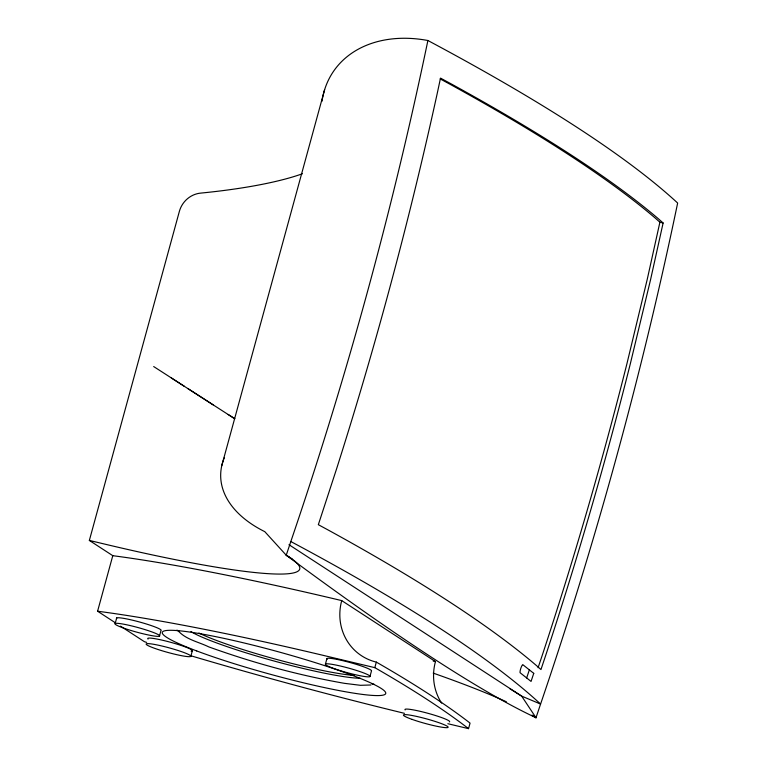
<?xml version="1.0" encoding="UTF-8"?>
<svg xmlns="http://www.w3.org/2000/svg" width="767" height="767" viewBox="0 0 767 767"><rect width="100%" height="100%" fill="white"/><g stroke="black" fill="none" stroke-linecap="round" stroke-linejoin="round"><path stroke-width="1.15" d="M440.22 78.934L447.065 82.635A4052.234 416.539 15.3 0 1 655.344 218.164L659.898 222.209L647.3 279.083L627.051 363.222A4052.234 3837.819 -56.9 0 1 542.518 654.5L538.098 667.683M663.119 222.976L650.521 279.85L630.273 363.989A4052.234 3837.819 -56.9 0 1 545.74 655.267L540.956 669.553L536.392 665.507A4052.234 416.539 15.3 0 0 328.113 529.978L318.334 524.686L336.492 469.136A4052.234 3837.819 -56.9 0 0 437.372 92.788L440.507 78.119L450.287 83.402A4052.234 416.539 15.3 0 1 658.556 218.931L663.119 222.976L659.898 222.209M441.619 703.099A52.098 49.347 -56.9 0 1 435.455 661.595L341.727 600.599A469.318 48.244 15.3 0 0 112.787 555.682L89.356 540.438L179.363 211.404A24.103 22.828 -56.9 0 1 201.136 193.063A174.205 33.738 -2.6 0 0 302.409 173.754M115.539 622.9L97.591 611.222L112.787 555.682M115.165 623.513L116.68 617.962M159.45 636.15A23.154 2.378 15.3 0 0 128.818 625.258A23.154 2.378 15.3 0 0 123.66 628.096A23.154 2.378 15.3 0 0 159.45 636.15L160.974 630.599A23.154 2.378 15.3 0 0 138.894 621.826A23.154 2.378 15.3 0 0 116.67 618.605M221.759 465.713L324.623 89.691M190.801 656.389A23.154 2.378 15.3 0 0 159.085 645.363A23.154 2.378 15.3 0 0 155.739 648.719A23.154 2.378 15.3 0 0 190.801 656.389L192.325 650.838M325.419 664.097L326.943 658.537M369.943 676.561A23.154 2.378 15.3 0 0 338.228 665.535A23.154 2.378 15.3 0 0 334.882 668.882A23.154 2.378 15.3 0 0 369.943 676.561L371.458 671.01A23.154 2.378 15.3 0 0 348.208 662.036A23.154 2.378 15.3 0 0 327.202 659.256M376.329 662.103A2623.993 269.725 15.3 0 1 470.066 723.099L468.541 728.65A2623.993 269.725 15.3 0 0 374.814 667.654L376.329 662.103A52.098 49.347 -56.9 0 1 341.727 600.599M89.356 540.438L105.079 544.187A279.859 28.772 15.3 0 0 286.235 555.212L290.818 541.531A4052.234 3837.819 -56.9 0 0 427.89 40.507A4052.234 416.539 15.3 0 1 677.644 203.034A4052.234 3837.819 -56.9 0 1 540.582 704.058L535.999 717.739L531.982 715.122M526.651 677.942L529.364 669.869M370.95 684.989L360.442 685.305L344.479 683.339C298.516 675.315 253.331 662.87 209.429 647.127L208.576 646.792C198.241 641.768 185.528 639.486 177.743 630.369M374.814 667.654L326.531 656.149A469.318 48.244 15.3 0 0 97.591 611.222M447.851 723.712L468.541 728.65M509.681 688.613L521.656 696.12L540.582 704.058A4052.234 416.539 15.3 0 0 290.818 541.531M228.135 414.468L234.817 418.753M187.857 388.562L234.625 418.677M171.319 377.92L213.14 404.851M153.678 366.549L184.358 386.319M288.977 544.704L521.656 696.12L535.999 717.739A3400.849 216.62 43.9 0 1 286.235 555.212L264.797 531.665A123.017 73.44 -0.3 0 1 224.3 457.755M286.235 555.212L292.256 559.124M120.524 626.15L144.455 641.72A469.318 48.244 15.3 0 0 146.66 642.401M321.996 101.254A123.017 91.321 34.1 0 1 427.89 40.507M433.221 673.119A279.859 28.772 15.3 0 1 506.373 701.786M532.48 715.39A279.859 28.772 15.3 0 1 535.999 717.739M404.477 713.339A469.318 48.244 15.3 0 1 190.417 655.632M435.455 661.595A469.318 48.244 15.3 0 1 433.211 661.058M405.139 709.916A23.154 2.378 15.3 0 1 427.363 713.147A23.154 2.378 15.3 0 1 449.452 721.91M148.06 639.084A23.154 2.378 15.3 0 1 172 642.669A23.154 2.378 15.3 0 1 191.069 651.125M374.018 684.193A115.779 11.898 15.3 0 1 372.024 684.02M179.085 631.27A115.779 11.898 15.3 0 1 176.832 630.177M354.402 675.459A90.88 9.338 15.3 0 1 275.574 659.16A90.88 9.338 15.3 0 1 198.893 633.015M360.25 678.277A93.785 9.635 15.3 0 1 272.841 660.684A93.785 9.635 15.3 0 1 190.935 631.605M533.755 673.349L531.052 681.422L520.055 672.707A4.573 1.035 -72.6 0 1 520.851 668.23A4.573 1.035 -72.6 0 1 522.758 664.634L533.755 673.349M412.138 719.408A23.154 2.378 15.3 0 0 447.928 727.471A23.154 2.378 15.3 0 0 417.296 716.57A23.154 2.378 15.3 0 0 412.138 719.408M196.688 650.934A115.779 11.898 15.3 0 0 382.522 695.238A115.779 11.898 15.3 0 0 242.88 642.679A115.779 11.898 15.3 0 0 196.688 650.934"/></g></svg>
